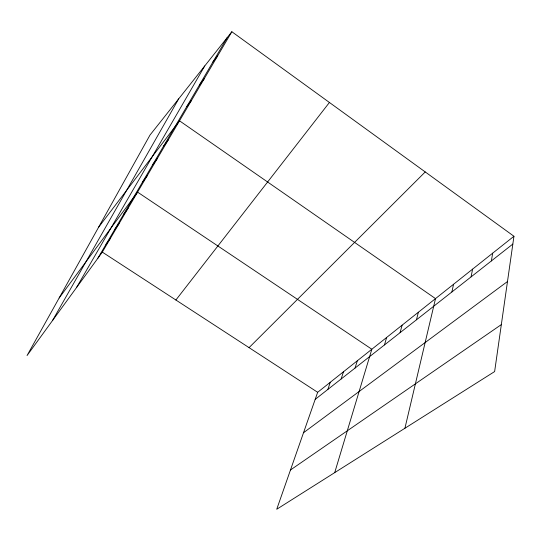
<?xml version="1.0" encoding="UTF-8"?>
<svg xmlns="http://www.w3.org/2000/svg" width="541" height="541" viewBox="0 0 541 541"><rect width="100%" height="100%" fill="white"/><g stroke="black" fill="none" stroke-linecap="round" stroke-linejoin="round"><path stroke-width="0.81" d="M513.95 236.261L494.63 371.566L276.728 509.264L317.662 392.299L513.95 236.261L231.852 31.736L149.999 135.061L27.05 355.545L102.323 252.12L231.852 31.736M491.363 260.945L492.682 253.168M471.083 276.877L472.584 269.147M451.897 291.957L453.554 284.275M404.918 428.256L435.512 298.612L179.504 120.805L98.604 227.227M416.462 319.799L418.389 312.231M400.07 332.681L402.105 325.175M384.475 344.935L386.605 337.496M334.71 472.624L371.836 349.236L137.583 192.123L59.145 297.99M355.038 368.063L357.33 360.766M341.134 378.991L343.494 371.762M327.86 389.419L330.287 382.264M52.457 320.637L178.692 98.847M76.423 287.704L204.741 65.961M97.799 258.334L227.193 37.62M105.948 244.431L110.506 238.196M114.503 229.844L119.094 223.589M123.49 214.513L128.109 208.251M142.594 181.925L147.26 175.663M152.758 164.586L157.445 158.337M163.477 146.307L168.177 140.072M186.767 106.584L191.473 100.437M199.44 84.957L204.146 78.878M175.886 300.012L329.428 102.479M212.897 62.012L217.583 56.021M249.056 347.64L425.233 171.943M315.187 399.38L512.834 244.072M303.508 432.739L507.485 281.523M290.476 469.98L501.338 324.593M102.323 252.12L317.662 392.299"/></g></svg>
